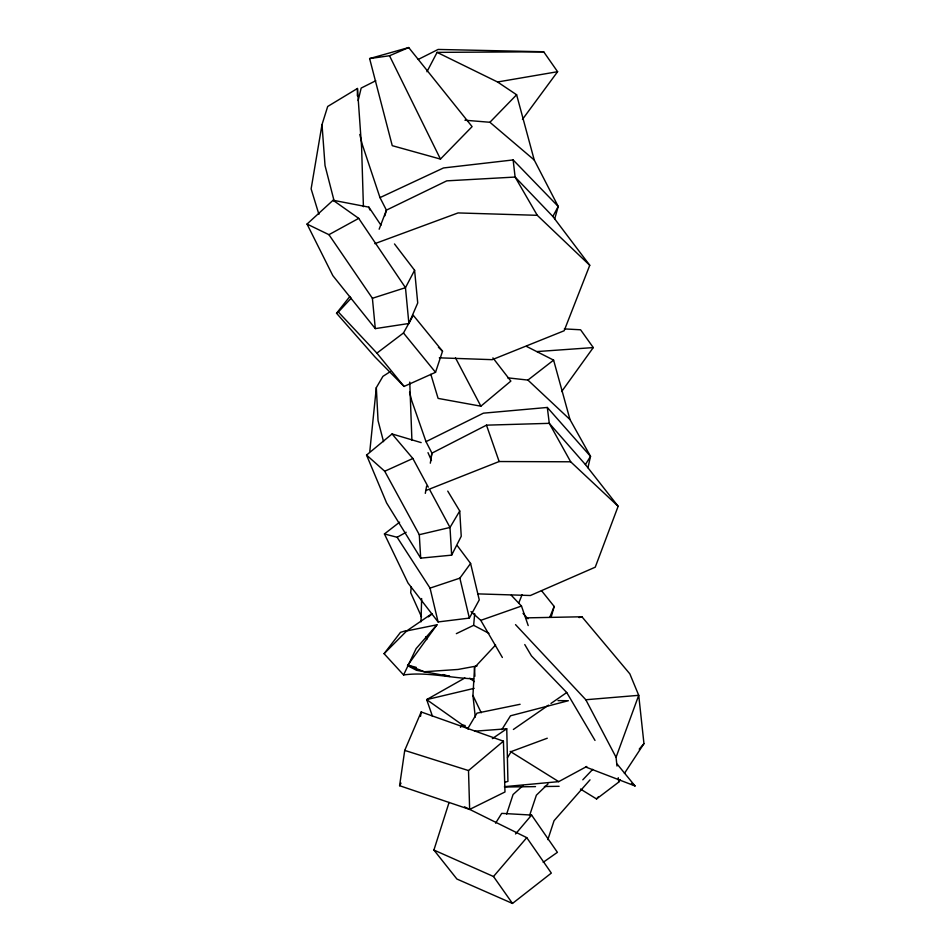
<?xml version="1.0" encoding="UTF-8"?>
<svg xmlns="http://www.w3.org/2000/svg" width="951" height="951" viewBox="0 0 951 951"><rect width="100%" height="100%" fill="white"/><g stroke="black" fill="none" stroke-linecap="round" stroke-linejoin="round"><path stroke-width="1.43" d="M357.362 95.813L357.457 88.467L327.691 106.476L322.009 124.593L311.12 188.892L318.918 214.355M420.996 621.847L421.65 598.548M475.286 717.113L472.944 695.454L474.537 667.554L495.59 645.016M456.337 633.651L473.646 625.318L474.692 613.668M411.248 587.017L410.677 592.675L421.495 616.819M369.82 451.143L376.323 387.628L382.92 376.358L390.231 371.675M420.544 716.353L421.174 711.966L503.424 741.174L504.981 791.981L469.639 809.42L399.598 785.704L404.722 750.41L421.174 711.966M425.311 493.355L426.607 486.187M430.316 463.196L431.944 453.14L426.012 441.656L411.652 400.43L409.56 392.062M430.732 458.953L431.944 453.14L486.484 425.156L549.286 423.338L585.412 464.563L618.138 506.277L595.243 567.188L530.385 595.504L477.652 593.876M587.956 467.714L590.523 456.349L569.982 419.546L553.601 360.12L526.497 346.402M358.158 100.58L361.166 88.074L375.764 80.752M384.893 215.758L386.403 210.147L379.996 197.618L362.272 144.469L359.787 134.471M554.623 219.17L558.225 206.462L534.236 160.006L516.619 94.767L497.551 81.988L437.103 52.376L426.951 71.729M551.069 617.413L554.183 606.453L541.476 590.607M464.528 806.852L526.771 837.653L551.33 873.089L512.482 903.45L456.908 879.033L433.906 850.039L449.074 802.442M506.657 814.044L513.065 794.525L523.038 785.609M547.847 839.626L554.053 820.701L590.024 779.844M435.534 372.316L442.536 351.204L413.281 315.304L403.474 332.981L376.905 353.13L338.354 312.023L336.535 313.248L375.039 357.029L404.056 386.439L435.534 372.316L403.474 332.981M529.541 815.601L536.376 795.191L548.038 783.886M616.997 766.054L616.058 757.305L638.727 695.324L629.835 673.855L581.929 616.771L525.844 617.877M379.152 229.203L386.403 210.147L446.756 180.856L515.109 177.052L552.852 216.448L589.751 265.293L564.157 330.758L492.238 359.668L439.314 357.838M518.818 602.839L522.075 594.755M549.761 617.33L554.183 606.453M380.971 225.209L368.893 207.163L333.088 200.257L307.042 224.067L332.85 275.659L375.3 328.618L408.882 323.495L417.727 302.965L414.6 270.286L394.487 243.943M403.593 674.96L416.146 648.57L436.961 624.783L406.707 630.929L384.085 653.682L403.593 674.96C427.07 671.668 450.31 678.075 473.622 678.812M421.174 442.607L392.062 433.953L366.551 455.077L386.593 502.924L420.687 558.142L451.642 555.146L461.235 536.269L459.737 510.996L447.743 491.108M414.6 270.286L405.471 287.678L408.882 323.495M552.852 216.448L558.225 206.462L513.136 159.934L443.499 167.958L379.996 197.618M399.61 522.17L384.43 533.963L407.991 582.987L438.09 621.942L469.354 618.091L479.256 599.891L470.59 563.444L457.395 545.803M399.598 785.704L401.013 783.137M459.737 510.996L450.001 527.46L451.642 555.146M467.868 728.466L476.986 713.143L520.102 704.287M585.412 464.563L590.523 456.349L547.312 407.456L483.381 413.174L426.012 441.656M507.442 757.674L511.222 751.575L547.277 738.226M495.602 823.162L501.712 813.367L531.597 815.078L557.405 852.334L543.176 862.319M501.819 729.631L510.509 715.794L568.365 700.721L558.011 700.625M580.467 789.057L596.539 798.947L618.732 782.102L620.361 779.618M624.427 773.413L643.958 743.623L638.727 695.324L585.816 699.746L515.525 624.629M561.649 391.55L593.281 347.579L580.585 329.783L564.347 328.903M477.069 665.938L458.025 669.456L424.182 671.751L407.836 665.129L436.961 624.783M384.43 533.963L397.138 537.279L430.054 588.11L459.868 578.149L470.59 563.444M522.456 119.398L557.595 71.705L543.675 51.77L438.138 49.44L418.238 59.438M384.085 653.682L400.49 632.344L405.922 630.703M336.535 313.248L349.897 296.439M460.462 727.337L462.234 725.126L465.158 725.506M515.537 833.979L531.597 815.078M433.906 850.039L493.498 876.501L526.771 837.653M596.539 798.947L598.441 796.736M639.215 749.15L643.958 743.623M338.354 312.023L351.228 298.127M582.808 779.808L592.746 769.347M464.932 120.218L489.896 122.275L516.619 94.767M440.444 159.079L472.1 126.626L408.716 47.55L369.618 58.57L392.252 145.669L440.444 159.079L389.518 55.752L369.618 58.57M469.639 809.42L468.51 770.56L503.424 741.174M430.827 374.29L438.102 398.398L480.873 406.184L510.865 381.089L492.927 357.897M507.608 377.832L527.912 380.079L553.601 360.12M428.414 616.854L431.92 614.156M513.385 729.465L548.549 705.131M550.974 703.443L566.737 692.542L595.005 740.425M406.707 630.929L431.813 613.74M492.333 738.63L506.752 728.799L507.929 781.365L505.112 782.233M464.908 677.98L426.666 699.603L432.467 716.305M397.138 537.279L406.172 532.263M328.939 234.683L358.717 218.373L405.471 287.678L372.4 298.281L328.939 234.683L307.042 224.067M504.47 786.667L558.712 781.639L586.803 766.458M366.551 455.077L384.727 471.244L412.865 458.501L428.283 487.126M389.518 55.752L408.716 47.55M425.917 490.502L499.144 461.532L570.671 461.794L618.138 506.277M374.849 243.658L458.061 212.929L537.267 215.318L589.751 265.293M470.983 611.564L480.778 620.349L521.481 606.049L528.197 625.568M579.111 617.591L581.929 616.771M474.121 688.346L426.666 699.603L468.356 729.108M384.727 471.244L419.296 534.688L450.001 527.46L429.686 489.717M497.551 81.988L557.595 71.705M407.48 665.641L416.574 670.3L419.486 669.801M474.62 731.2L506.752 728.799M537.03 351.573L593.281 347.579M504.505 787.012L535.508 786.62M544.364 786.501L559.129 786.311M437.103 52.376L543.675 51.77M416.574 670.3L449.918 676.434L442.904 674.556M407.836 665.129L416.253 667.388M404.722 750.41L468.51 770.56M585.757 767.029L635.03 785.954L617.27 764.235M473.646 625.318L488.909 633.33M510.152 751.361L558.712 781.639M631.476 783.458L635.03 785.954M333.088 200.257L358.717 218.373M469.77 678.229L474.383 681.594M489.896 122.275L534.236 160.006M527.912 380.079L569.982 419.546M438.423 347.234L442.536 351.204M566.737 692.542L531.443 655.869L524.762 644.552M511.281 595.255L521.481 606.049M523.038 613.371L527.924 618.78M392.062 433.953L412.865 458.501M376.905 353.13L404.056 386.439M493.498 876.501L512.482 903.45M480.778 620.349L502.366 657.486M537.267 215.318L515.109 177.052L513.136 159.934M570.671 461.794L549.286 423.338L547.312 407.456M455.481 357.861L480.873 406.184M585.816 699.746L616.058 757.305M472.944 695.454L481.218 712.763M425.62 636.885L426.809 639.548M427.998 452.64L431.457 460.546M486.484 425.156L499.144 461.532M368.893 207.163L369.856 209.921M383.538 441.656L378.046 420.615L376.323 387.628M334.181 201.16L325.028 165.569L322.009 124.593M459.868 578.149L469.354 618.091M430.054 588.11L438.09 621.942M618.269 777.728L618.732 782.102M372.4 298.281L375.3 328.618M357.457 88.467L361.618 147.548L363.413 206.688M419.296 534.688L420.687 558.142M409.762 382.1L411.902 440.135M474.537 667.554L474.882 676.28"/></g></svg>
